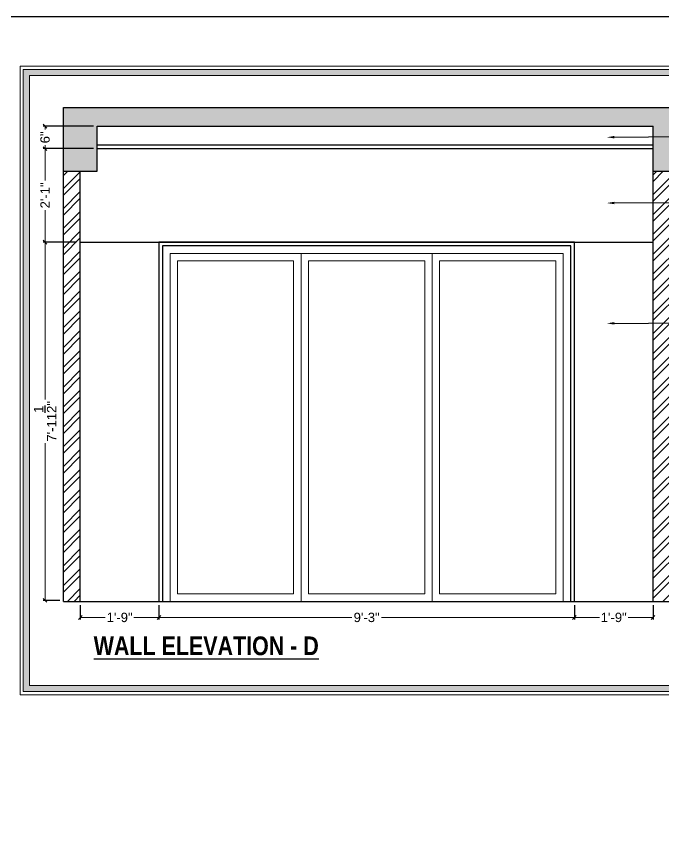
# Model space of a CAD drawing. Header units: millimetres. Extents: x 56222 to 3066687, y -650199 to -121287.
# Drawn here: x 131804.2 to 131977, y -183222.1 to -182999.6 of the extents above; entities that cross this region are included whole.
import ezdxf
from ezdxf import colors
from ezdxf.entities.mleader import LeaderData, LeaderLine
from ezdxf.math import Vec2, Vec3

# ---------------------------------------------------------------- set-up
doc = ezdxf.new("R2010")
doc.units = ezdxf.units.MM
doc.header["$MEASUREMENT"] = 0
doc.header["$PDMODE"] = 35
doc.linetypes.add('DASHEDX2', pattern=[1.5, 1, -0.5])
doc.layers.get('Defpoints').update_dxf_attribs({"color": 220})
doc.layers.add('AR HATCH-7', color=7, linetype='Continuous')
for name, color, linetype, lineweight in [('dim05', 1, 'Continuous', 13), ('Dimension', 10, 'DASHEDX2', 20), ('FURNITURE', 32, 'Continuous', 9), ('Labelling', 1, 'Continuous', 25), ('SECTION ( SLAB PLine )', 104, 'Continuous', 30), ('Text', 7, 'Continuous', 15), ('TILE', 14, 'Continuous', 9), ('wall', 7, 'Continuous', 30), ('XX~SLAB ( BEAM )~ ( DIM )', 7, 'Continuous', 9)]:
    doc.layers.add(name, color=color, linetype=linetype, lineweight=lineweight)
doc.styles.add('Arial', font='arial.ttf')
doc.styles.get("Standard").update_dxf_attribs({"font": 'arial.ttf', "height": 6})
doc.styles.add('style4', font='ARIALN.TTF')
doc.dimstyles.new('ISO-25', dxfattribs={"dimtxt": 2.5, "dimasz": 1, "dimexe": 0.5, "dimexo": 1, "dimtad": 0, "dimdec": 1, "dimlunit": 4, "dimtxsty": 'Standard', "dimblk": 'OBLIQUE', "dimcen": 2.5, "dimclrd": 1, "dimclre": 1, "dimclrt": 5, "dimadec": 0, "dimazin": 0, "dimtfac": 1, "dimtdec": 1, "dimtmove": 0, "dimatfit": 3, "dimfxl": 1, "dimlwd": -1, "dimarcsym": 0})

# ---------------------------------------------------------------- blocks, each defined once
blk = doc.blocks.new('_Oblique')
at = {"layer": 'wall', "color": 0, "lineweight": -2}
blk.add_line((-0.5, -0.5), (0.5, 0.5), dxfattribs=at)
blk = doc.blocks.new('*D232')
at = {"layer": 'Defpoints', "color": 0, "lineweight": 30, "transparency": 16777216}
for p in [(131821.24, -183155.85), (131842.24, -183155.85), (131842.24, -183160.13)]:
    blk.add_point(p, dxfattribs=at)
at = {"layer": 'dim05', "color": 1, "linetype": 'Continuous', "lineweight": -2, "transparency": 16777216}
for p, q in [((131821.24, -183156.85), (131821.24, -183160.63)), ((131842.24, -183156.85), (131842.24, -183160.63))]:
    blk.add_line(p, q, dxfattribs=at)
at = {"layer": 'dim05', "color": 1, "linetype": 'Continuous', "transparency": 16777216}
for p, q in [((131821.24, -183160.13), (131827.91, -183160.13)), ((131842.24, -183160.13), (131835.57, -183160.13))]:
    blk.add_line(p, q, dxfattribs=at)
at = {"layer": 'dim05', "color": 1, "transparency": 16777216, "rotation": 180}
blk.add_blockref('_Oblique', (131821.24, -183160.13), dxfattribs=at)
at = {"layer": 'dim05', "color": 1, "transparency": 16777216}
blk.add_blockref('_Oblique', (131842.24, -183160.13), dxfattribs=at)
at = {"layer": 'dim05', "color": 5, "lineweight": 25, "transparency": 16777216, "insert": (131831.74, -183160.13), "char_height": 2.5, "attachment_point": 5, "style": 'Arial'}
blk.add_mtext('1\'-9"', dxfattribs=at)
blk = doc.blocks.new('*D233')
at = {"layer": 'Defpoints', "color": 0, "lineweight": 30, "transparency": 16777216}
for p in [(131842.24, -183155.85), (131953.24, -183155.85), (131953.24, -183160.13)]:
    blk.add_point(p, dxfattribs=at)
at = {"layer": 'dim05', "color": 1, "linetype": 'Continuous', "lineweight": -2, "transparency": 16777216}
for p, q in [((131842.24, -183156.85), (131842.24, -183160.63)), ((131953.24, -183156.85), (131953.24, -183160.63))]:
    blk.add_line(p, q, dxfattribs=at)
at = {"layer": 'dim05', "color": 1, "linetype": 'Continuous', "transparency": 16777216}
for p, q in [((131842.24, -183160.13), (131893.79, -183160.13)), ((131953.24, -183160.13), (131901.68, -183160.13))]:
    blk.add_line(p, q, dxfattribs=at)
at = {"layer": 'dim05', "color": 1, "transparency": 16777216, "rotation": 180}
blk.add_blockref('_Oblique', (131842.24, -183160.13), dxfattribs=at)
at = {"layer": 'dim05', "color": 1, "transparency": 16777216}
blk.add_blockref('_Oblique', (131953.24, -183160.13), dxfattribs=at)
at = {"layer": 'dim05', "color": 5, "lineweight": 25, "transparency": 16777216, "insert": (131897.74, -183160.13), "char_height": 2.5, "attachment_point": 5, "style": 'Arial'}
blk.add_mtext('9\'-3"', dxfattribs=at)
blk = doc.blocks.new('*D234')
at = {"layer": 'Defpoints', "color": 0, "lineweight": 30, "transparency": 16777216}
for p in [(131953.24, -183155.85), (131974.24, -183155.85), (131974.24, -183160.13)]:
    blk.add_point(p, dxfattribs=at)
at = {"layer": 'dim05', "color": 1, "linetype": 'Continuous', "lineweight": -2, "transparency": 16777216}
for p, q in [((131953.24, -183156.85), (131953.24, -183160.63)), ((131974.24, -183156.85), (131974.24, -183160.63))]:
    blk.add_line(p, q, dxfattribs=at)
at = {"layer": 'dim05', "color": 1, "linetype": 'Continuous', "transparency": 16777216}
for p, q in [((131953.24, -183160.13), (131959.91, -183160.13)), ((131974.24, -183160.13), (131967.57, -183160.13))]:
    blk.add_line(p, q, dxfattribs=at)
at = {"layer": 'dim05', "color": 1, "transparency": 16777216, "rotation": 180}
blk.add_blockref('_Oblique', (131953.24, -183160.13), dxfattribs=at)
at = {"layer": 'dim05', "color": 1, "transparency": 16777216}
blk.add_blockref('_Oblique', (131974.24, -183160.13), dxfattribs=at)
at = {"layer": 'dim05', "color": 5, "lineweight": 25, "transparency": 16777216, "insert": (131963.74, -183160.13), "char_height": 2.5, "attachment_point": 5, "style": 'Arial'}
blk.add_mtext('1\'-9"', dxfattribs=at)
blk = doc.blocks.new('*D235')
at = {"layer": 'Defpoints', "color": 0, "lineweight": 30, "transparency": 16777216}
for p in [(131811.83, -183059.85), (131821.24, -183059.85), (131816.74, -183155.58)]:
    blk.add_point(p, dxfattribs=at)
at = {"layer": 'dim05', "color": 1, "linetype": 'Continuous', "lineweight": -2, "transparency": 16777216}
for p, q in [((131820.24, -183059.85), (131811.33, -183059.85)), ((131815.74, -183155.58), (131811.33, -183155.58))]:
    blk.add_line(p, q, dxfattribs=at)
at = {"layer": 'dim05', "color": 1, "linetype": 'Continuous', "transparency": 16777216}
for p, q in [((131811.83, -183059.85), (131811.83, -183101.89)), ((131811.83, -183155.58), (131811.83, -183113.53))]:
    blk.add_line(p, q, dxfattribs=at)
at = {"layer": 'dim05', "color": 1, "transparency": 16777216}
for p, rotation in [((131811.83, -183059.85), 90), ((131811.83, -183155.58), 270)]:
    blk.add_blockref('_Oblique', p, dxfattribs=dict(at, rotation=rotation))
at = {"layer": 'dim05', "color": 5, "lineweight": 25, "transparency": 16777216, "insert": (131811.83, -183107.71), "char_height": 2.5, "attachment_point": 5, "rotation": 90, "style": 'Arial'}
blk.add_mtext('7\'-11{\\H1x;\\S1/2;}"', dxfattribs=at)
blk = doc.blocks.new('*D236')
at = {"layer": 'Defpoints', "color": 0, "lineweight": 30, "transparency": 16777216}
for p in [(131811.83, -183034.85), (131825.74, -183034.85), (131821.24, -183059.85)]:
    blk.add_point(p, dxfattribs=at)
at = {"layer": 'dim05', "color": 1, "linetype": 'Continuous', "lineweight": -2, "transparency": 16777216}
for p, q in [((131824.74, -183034.85), (131811.33, -183034.85)), ((131820.24, -183059.85), (131811.33, -183059.85))]:
    blk.add_line(p, q, dxfattribs=at)
at = {"layer": 'dim05', "color": 1, "linetype": 'Continuous', "transparency": 16777216}
for p, q in [((131811.83, -183034.85), (131811.83, -183043.38)), ((131811.83, -183059.85), (131811.83, -183051.32))]:
    blk.add_line(p, q, dxfattribs=at)
at = {"layer": 'dim05', "color": 1, "transparency": 16777216}
for p, rotation in [((131811.83, -183034.85), 90), ((131811.83, -183059.85), 270)]:
    blk.add_blockref('_Oblique', p, dxfattribs=dict(at, rotation=rotation))
at = {"layer": 'dim05', "color": 5, "lineweight": 25, "transparency": 16777216, "insert": (131811.83, -183047.35), "char_height": 2.5, "attachment_point": 5, "rotation": 90, "style": 'Arial'}
blk.add_mtext('2\'-1"', dxfattribs=at)
blk = doc.blocks.new('*D237')
at = {"layer": 'Defpoints', "color": 0, "lineweight": 30, "transparency": 16777216}
for p in [(131811.83, -183028.85), (131825.74, -183028.85), (131825.74, -183034.85)]:
    blk.add_point(p, dxfattribs=at)
at = {"layer": 'dim05', "color": 1, "linetype": 'Continuous', "lineweight": -2, "transparency": 16777216}
for p, q in [((131824.74, -183028.85), (131811.33, -183028.85)), ((131824.74, -183034.85), (131811.33, -183034.85))]:
    blk.add_line(p, q, dxfattribs=at)
at = {"layer": 'dim05', "color": 1, "linetype": 'Continuous', "transparency": 16777216}
for p, q in [((131811.83, -183028.85), (131811.83, -183029.78)), ((131811.83, -183034.85), (131811.83, -183033.92))]:
    blk.add_line(p, q, dxfattribs=at)
at = {"layer": 'dim05', "color": 1, "transparency": 16777216}
for p, rotation in [((131811.83, -183028.85), 90), ((131811.83, -183034.85), 270)]:
    blk.add_blockref('_Oblique', p, dxfattribs=dict(at, rotation=rotation))
at = {"layer": 'dim05', "color": 5, "lineweight": 25, "transparency": 16777216, "insert": (131811.83, -183031.85), "char_height": 2.5, "attachment_point": 5, "rotation": 90, "style": 'Arial'}
blk.add_mtext('6"', dxfattribs=at)

msp = doc.modelspace()

# ---------------------------------------------------------------- hatches: boundary and pattern name
at = {"layer": 'AR HATCH-7', "lineweight": 0, "true_color": 0x939598}
h = msp.add_hatch(dxfattribs=at)
h.set_pattern_fill('AR-CONC', color=252, angle=45)
h.set_pattern_definition([(95, (0, 0), (5.51551999, 4.62807079), [0.75, -8.25]), (40, (0, 0), (-6.29992167, 4.3376815), [0.6, -6.6]), (145.4514445, (0.4596, 0.386), (-0.78440164, 8.96575221), [0.63740192, -7.01142112]), (91.1842, (-1.414, 1.414), (8.71693388, 6.37613776), [1.125, -12.375]), (141.6356355, (-0.688, 1.946), (-0.2790007, 13.4971167), [0.9561034, -10.5171376]), (36.184164, (-1.414, 1.414), (-0.2790007, 13.4971167), [0.9, -9.9]), (66, (-0.3536, 1.768), (7.06771572, 1.37382476), [0.75, -8.25]), (11, (-0.3536, 1.768), (-3.40708593, 6.84808435), [0.6, -6.6]), (116.4514447, (0.2354, 1.882), (3.66062975, 8.22190906), [0.6374019, -7.01142112]), (82.5, (0, 0), (-2.267931853, 2.439898176), [0, -6.52, 0, -6.7, 0, -6.625]), (52.5, (0, 0), (-0.92872942, 4.6490945), [0, -3.82, 0, -6.37, 0, -2.525]), (12.5, (-1.5768, -1.5768), (3.934181673, 3.615207618), [0, -2.5, 0, -7.8, 0, -10.35]), (2.5, (-2.284, -2.284), (3.41589983, 4.83159807), [0, -3.25, 0, -5.18, 0, -7.35])])
h.paths.add_polyline_path([(131983.236, -183023.849), (131816.736, -183023.849), (131816.736, -183040.849), (131825.736, -183040.849), (131825.736, -183028.849), (131974.236, -183028.849), (131974.236, -183031.709), (131983.236, -183031.634)])
h.paths.add_polyline_path([(131983.236, -183031.634), (131974.236, -183031.709), (131974.236, -183040.849), (131983.236, -183040.849)])
at = {"layer": 'AR HATCH-7', "lineweight": 9, "true_color": 0x939598}
h = msp.add_hatch(dxfattribs=at)
h.set_pattern_fill('ANSI32', color=252, scale=10)
h.paths.add_polyline_path([(131983.236, -183040.849), (131974.236, -183040.849), (131974.236, -183049.29), (131983.236, -183049.215)])
h.paths.add_polyline_path([(131983.236, -183049.215), (131974.236, -183049.29), (131974.236, -183081.45), (131983.236, -183081.375)])
h.paths.add_polyline_path([(131983.236, -183081.375), (131974.236, -183081.45), (131974.236, -183155.849), (131983.236, -183155.849)])
h.paths.add_polyline_path([(131821.236, -183040.849), (131816.736, -183040.849), (131816.736, -183155.849), (131821.236, -183155.849)])
at = {"layer": 'Dimension', "linetype": 'Continuous', "true_color": 0xd39e00}
h = msp.add_hatch(color=42, dxfattribs=at)
h.paths.add_polyline_path([(131805.991, -183013.676), (131805.991, -183179.93), (132042.19, -183179.93), (132042.19, -183013.676)])
h.paths.add_polyline_path([(131807.649, -183015.333), (132040.532, -183015.333), (132040.532, -183178.273), (131807.649, -183178.273)], flags=16)

# ---------------------------------------------------------------- linework, layer by layer
at = {"layer": 'Dimension', "color": 42, "linetype": 'Continuous', "true_color": 0xd39e00}
for points in [[(131805.162, -183012.847), (132043.019, -183012.847), (132043.019, -183180.759), (131805.162, -183180.759)], [(131805.991, -183013.676), (132042.19, -183013.676), (132042.19, -183179.93), (131805.991, -183179.93)], [(131807.649, -183015.333), (132040.532, -183015.333), (132040.532, -183178.273), (131807.649, -183178.273)]]:
    msp.add_lwpolyline(points, close=True, dxfattribs=at)
at = {"layer": 'FURNITURE', "lineweight": 30}
msp.add_line((131821.236, -183059.849), (131974.236, -183059.849), dxfattribs=at)
at = {"layer": 'SECTION ( SLAB PLine )', "color": 1}
for p, q in [((131816.736, -183023.849), (131983.236, -183023.849)), ((131816.736, -183040.849), (131816.736, -183023.849)), ((131825.736, -183028.849), (131974.236, -183028.849)), ((131825.736, -183040.849), (131825.736, -183028.849)), ((131974.236, -183040.849), (131974.236, -183028.849)), ((131816.736, -183040.849), (131825.736, -183040.849)), ((131974.236, -183040.849), (131983.236, -183040.849))]:
    msp.add_line(p, q, dxfattribs=at)
at = {"layer": 'SECTION ( SLAB PLine )', "color": 6}
for p, q in [((131825.736, -183033.849), (131974.236, -183033.849)), ((131825.736, -183034.849), (131974.236, -183034.849))]:
    msp.add_line(p, q, dxfattribs=at)
at = {"layer": 'TILE', "color": 242, "lineweight": 30, "true_color": 0xcd2027}
msp.add_lwpolyline([(131001.376, -182999.587), (132066.755, -182999.587), (132066.755, -183428.425), (131001.376, -183428.425)], close=True, dxfattribs=at)
at = {"layer": 'XX~SLAB ( BEAM )~ ( DIM )', "lineweight": 30}
for p, q in [((131816.736, -183155.849), (131816.736, -183040.849)), ((131821.236, -183155.849), (131821.236, -183040.849)), ((131974.236, -183155.849), (131974.236, -183040.849)), ((131816.736, -183155.849), (131983.236, -183155.849))]:
    msp.add_line(p, q, dxfattribs=at)
at = {"layer": 'XX~SLAB ( BEAM )~ ( DIM )', "lineweight": 5}
for p, q in [((131880.236, -183062.849), (131880.236, -183155.849)), ((131915.236, -183062.849), (131915.236, -183155.849))]:
    msp.add_line(p, q, dxfattribs=at)
at = {"layer": 'XX~SLAB ( BEAM )~ ( DIM )', "lineweight": 30}
for points in [[(131953.236, -183155.849), (131953.236, -183059.849), (131842.236, -183059.849), (131842.236, -183155.849)], [(131952.236, -183155.849), (131952.236, -183060.849), (131843.236, -183060.849), (131843.236, -183155.849)]]:
    msp.add_lwpolyline(points, dxfattribs=at)
at = {"layer": 'XX~SLAB ( BEAM )~ ( DIM )', "lineweight": 5}
msp.add_lwpolyline([(131950.236, -183155.849), (131950.236, -183062.849), (131845.236, -183062.849), (131845.236, -183155.849)], dxfattribs=at)
for points in [[(131847.236, -183064.849), (131878.236, -183064.849), (131878.236, -183153.849), (131847.236, -183153.849)], [(131913.236, -183064.849), (131882.236, -183064.849), (131882.236, -183153.849), (131913.236, -183153.849)], [(131917.236, -183064.849), (131948.236, -183064.849), (131948.236, -183153.849), (131917.236, -183153.849)]]:
    msp.add_lwpolyline(points, close=True, dxfattribs=at)

# ---------------------------------------------------------------- texts
at = {"layer": 'Labelling', "color": 251, "true_color": 0x636466, "insert": (131854.881, -183167.735), "char_height": 5, "attachment_point": 5, "style": 'style4'}
msp.add_mtext_dynamic_manual_height_columns('{\\fArial Narrow|b1|i0|c0|p34;\\LWALL ELEVATION - D}', width=79.10806, gutter_width=1, heights=[0], dxfattribs=at)

# ---------------------------------------------------------------- dimensions: what is measured, and where the dimension line sits
at = {"layer": 'dim05', "color": 27, "lineweight": 25, "true_color": 0x7d5120}
for base, p1, p2, picture, middle in [((131811.833, -183028.849), (131825.736, -183034.849), (131825.736, -183028.849), '*D237', (131811.833, -183031.849)), ((131811.833, -183034.849), (131821.236, -183059.849), (131825.736, -183034.849), '*D236', (131811.833, -183047.349)), ((131811.833, -183059.849), (131816.736, -183155.58), (131821.236, -183059.849), '*D235', (131811.833, -183107.714))]:
    dim = msp.add_linear_dim(base=base, p1=p1, p2=p2, angle=90, dimstyle='ISO-25', override={"dimtxsty": 'Arial', "dimtmove": 1}, dxfattribs=at)
    dim.commit()
    dim.dimension.update_dxf_attribs({"geometry": picture, "text_midpoint": middle})
for base, p1, p2, picture, middle in [((131842.236, -183160.129), (131821.236, -183155.849), (131842.236, -183155.849), '*D232', (131831.736, -183160.129)), ((131953.236, -183160.129), (131842.236, -183155.849), (131953.236, -183155.849), '*D233', (131897.736, -183160.129)), ((131974.236, -183160.129), (131953.236, -183155.849), (131974.236, -183155.849), '*D234', (131963.736, -183160.129))]:
    dim = msp.add_linear_dim(base=base, p1=p1, p2=p2, dimstyle='ISO-25', override={"dimtxsty": 'Arial', "dimtmove": 1}, dxfattribs=at)
    dim.commit()
    dim.dimension.update_dxf_attribs({"geometry": picture, "text_midpoint": middle})

# ---------------------------------------------------------------- leaders
at = {"layer": 'Text', "color": 1, "lineweight": 0, "ltscale": 20}
ml = msp.add_multileader_mtext('Standard', dxfattribs=at)
ml.set_content('False \\PCeiling', color=1, style='style4')
ml.set_leader_properties()
ml.build(insert=Vec2(0, 0))
ml.multileader.update_dxf_attribs({"dogleg_length": 2.025, "arrow_head_size": 2})
ctx = ml.context
ctx.base_point, ctx.char_height, ctx.arrow_head_size, ctx.landing_gap_size, ctx.plane_origin = Vec3(131986.709, -183031.622), 3, 2, 0.4, Vec3(131919.673, -183031.622)
notes = []
notes.append((ctx, [(0, (1, 1, 0), (131984.684, -183031.622), (1, 0), 2.025, [(0, [(131961.899, -183031.812)], 0, [])])]))
ctx.mtext.insert = Vec3(131987.109, -183029.681)
ml = msp.add_multileader_mtext('Standard', dxfattribs=at)
ml.set_content('paneling with \\Pwall color ', color=1, style='style4')
ml.set_leader_properties()
ml.build(insert=Vec2(0, 0))
ml.multileader.update_dxf_attribs({"dogleg_length": 2.025, "arrow_head_size": 2})
ctx = ml.context
ctx.base_point, ctx.char_height, ctx.arrow_head_size, ctx.landing_gap_size, ctx.plane_origin = Vec3(131986.709, -183049.203), 3, 2, 0.4, Vec3(131919.673, -183049.203)
notes.append((ctx, [(0, (1, 1, 0), (131984.684, -183049.203), (1, 0), 2.025, [(0, [(131961.899, -183049.392)], 0, [])])]))
ctx.mtext.insert = Vec3(131987.109, -183047.678)
ml = msp.add_multileader_mtext('Standard', dxfattribs=at)
ml.set_content(' wall color ', color=1, style='style4')
ml.set_leader_properties()
ml.build(insert=Vec2(0, 0))
ml.multileader.update_dxf_attribs({"dogleg_length": 2.025, "arrow_head_size": 2})
ctx = ml.context
ctx.base_point, ctx.char_height, ctx.arrow_head_size, ctx.landing_gap_size, ctx.plane_origin = Vec3(131986.709, -183081.363), 3, 2, 0.4, Vec3(131919.673, -183081.363)
notes.append((ctx, [(0, (1, 1, 0), (131984.684, -183081.363), (1, 0), 2.025, [(0, [(131961.899, -183081.552)], 0, [])])]))
ctx.mtext.insert = Vec3(131987.109, -183079.838)
for ctx, leaders in notes:
    for number, flags, end, landing, length, lines in leaders:
        leader = LeaderData()
        leader.index, (leader.has_last_leader_line, leader.has_dogleg_vector, leader.attachment_direction) = number, flags
        leader.last_leader_point, leader.dogleg_vector, leader.dogleg_length = Vec3(end), Vec3(landing), length
        for number, points, colour, breaks in lines:
            line = LeaderLine()
            line.index, line.vertices, line.color, line.breaks = number, Vec3.list(points), colors.encode_raw_color(colour), breaks
            leader.lines.append(line)
        ctx.leaders.append(leader)

doc.saveas('drawing.dxf')
